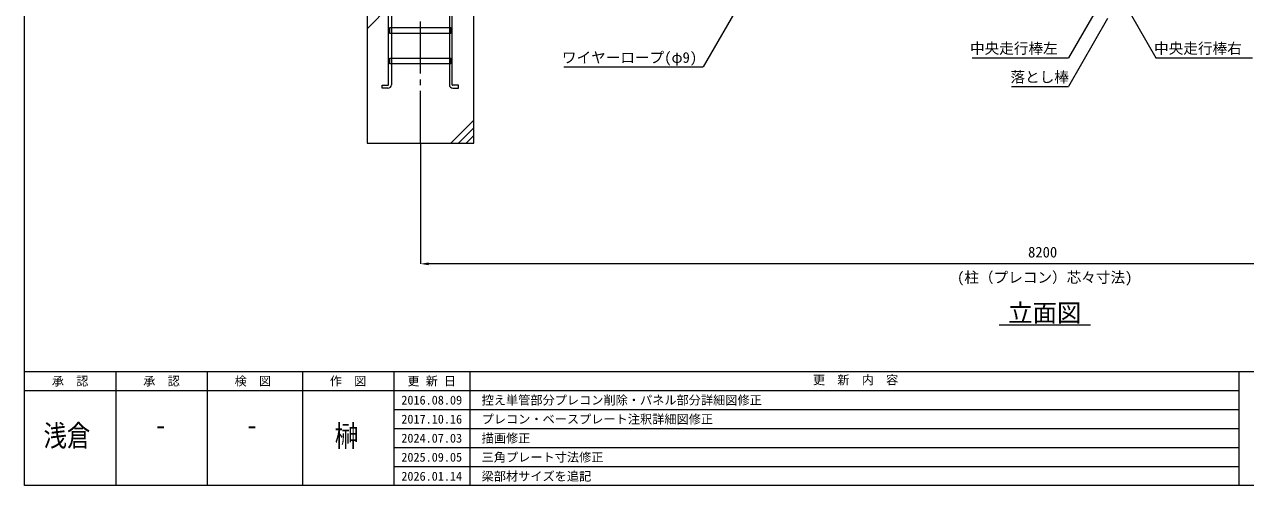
# Model space of a CAD drawing. Units: millimetres, scale not verified. Extents: x 14020 to 34145, y -14438 to 14438.
# Drawn here: x 14020 to 22038, y 562 to 3591 of the extents above; entities that cross this region are included whole.
import ezdxf
from ezdxf.enums import TextEntityAlignment as Align

# ---------------------------------------------------------------- set-up
doc = ezdxf.new("R2010")
doc.units = ezdxf.units.MM
doc.header["$LTSCALE"] = 38
doc.linetypes.add('CHAIN2', pattern=[12, 9, -1, 1, -1])
doc.linetypes.add('DASHED1', pattern=[1.8, 1.2, -0.6])
for name, color, linetype, lineweight in [('0-9_基礎工事用PCA小', 7, 'Continuous', 18), ('0-A_図面枠', 7, 'Continuous', 18), ('0-B_寸法', 3, 'Continuous', 18), ('1-3_通芯', 1, 'CHAIN2', 18), ('1-8_文字', 7, 'Continuous', 18)]:
    doc.layers.add(name, color=color, linetype=linetype, lineweight=lineweight)
doc.styles.add('ＭＳ ゴシック', font='')
doc.styles.get('ＭＳ ゴシック').set_extended_font_data('MS Gothic')

msp = doc.modelspace()

# ---------------------------------------------------------------- linework, layer by layer
at = {"layer": '0-9_基礎工事用PCA小'}
for p, q in [((16269.8, 3562.5), (16419.8, 3712.5)), ((16429.32, 3532.5), (16429.32, 3370.5)), ((16810.28, 3532.5), (16810.28, 3370.5)), ((16429.32, 3332.5), (16429.32, 3195.5)), ((16810.28, 3332.5), (16810.28, 3195.5)), ((16969.8, 2962.5), (16819.8, 2812.5)), ((16969.8, 2912.5), (16869.8, 2812.5)), ((16969.8, 2862.5), (16919.8, 2812.5))]:
    msp.add_line(p, q, dxfattribs=at)
at = {"layer": '0-9_基礎工事用PCA小', "color": 4, "linetype": 'DASHED1', "lineweight": 9}
for p, q in [((16429.32, 3570.5), (16429.32, 3532.5)), ((16810.28, 3570.5), (16810.28, 3532.5)), ((16429.32, 3370.5), (16429.32, 3332.5)), ((16810.28, 3370.5), (16810.28, 3332.5))]:
    msp.add_line(p, q, dxfattribs=at)
at = {"layer": '0-9_基礎工事用PCA小'}
for points in [[(16410.27, 3195.55), (16410.27, 3772.5), (16429.32, 3772.5), (16429.32, 3570.5)], [(16829.33, 3195.55), (16829.33, 3772.5), (16810.28, 3772.5), (16810.28, 3570.5)], [(16406.33, 3172.5), (16369.33, 3172.5), (16369.33, 3191.55), (16406.28, 3191.55)], [(16833.28, 3172.5), (16870.27, 3172.5), (16870.27, 3191.55), (16833.32, 3191.55)]]:
    msp.add_lwpolyline(points, dxfattribs=at)
for points in [[(16269.8, 2812.5), (16969.8, 2812.5), (16969.8, 3712.5), (16269.8, 3712.5)], [(16419.8, 3570.5), (16819.8, 3570.5), (16819.8, 3532.5), (16419.8, 3532.5)], [(16419.8, 3370.5), (16819.8, 3370.5), (16819.8, 3332.5), (16419.8, 3332.5)]]:
    msp.add_lwpolyline(points, close=True, dxfattribs=at)
for centre, radius, start, end in [((16406.28, 3195.55), 4, 270, 0), ((16406.33, 3195.5), 23, 270, 0), ((16833.28, 3195.5), 23, 180, 270), ((16833.32, 3195.55), 4, 180, 270)]:
    msp.add_arc(centre, radius, start, end, dxfattribs=at)
at = {"layer": '0-A_図面枠'}
for p, q in [((14019.8, 1312.5), (34144.8, 1312.5)), ((14619.8, 1312.5), (14619.8, 562.5)), ((15219.8, 1312.5), (15219.8, 562.5)), ((15844.8, 1312.5), (15844.8, 562.5)), ((16444.8, 1312.5), (16444.8, 562.5)), ((16944.8, 1312.5), (16944.8, 562.5)), ((21994.8, 1312.5), (21994.8, 562.5)), ((14019.8, 1187.5), (21994.8, 1187.5)), ((16444.8, 1062.5), (21994.8, 1062.5)), ((16444.8, 937.5), (21994.8, 937.5)), ((16444.8, 812.5), (21994.8, 812.5)), ((16444.8, 687.5), (21994.8, 687.5))]:
    msp.add_line(p, q, dxfattribs=at)
msp.add_lwpolyline([(14019.8, 14437.5), (34144.8, 14437.5), (34144.8, 562.5), (14019.8, 562.5)], close=True, dxfattribs=at)
at = {"layer": '0-B_寸法'}
for p, q in [((16619.8, 2811.5), (16619.8, 2018.05)), ((24764.8, 2019.05), (16674.8, 2019.05))]:
    msp.add_line(p, q, dxfattribs=at)
at = {"layer": '0-B_寸法', "color": 91}
msp.add_solid([(16674.8, 2028.2), (16619.8, 2019.05), (16674.8, 2009.88)], dxfattribs=at)
at = {"layer": '1-3_通芯'}
msp.add_line((16619.8, 2812.5), (16619.8, 4724.5), dxfattribs=at)
at = {"layer": '1-8_文字'}
for p, q in [((21132.75, 3817.32), (20875.83, 3372.32)), ((21192.85, 3817.32), (21449.77, 3372.32)), ((18732.72, 3757.5), (18475.8, 3312.5)), ((21132.75, 3629.25), (20875.83, 3184.25)), ((20242.5, 3372.32), (20875.48, 3372.32)), ((20875.83, 3372.32), (20875.48, 3372.32)), ((21449.77, 3372.32), (21450.12, 3372.32)), ((21450.12, 3372.32), (22083.53, 3372.32)), ((17561.65, 3312.5), (18475.45, 3312.5)), ((18475.8, 3312.5), (18475.45, 3312.5)), ((20500.33, 3184.25), (20875.48, 3184.25)), ((20875.83, 3184.25), (20875.48, 3184.25)), ((20419.8, 1619.05), (21019.8, 1619.05))]:
    msp.add_line(p, q, dxfattribs=at)

# ---------------------------------------------------------------- texts
at = {"layer": '0-A_図面枠', "style": 'ＭＳ ゴシック'}
for s, p in [('承\u3000認', (14199.8, 1202)), ('承\u3000認', (14799.8, 1202)), ('検\u3000図', (15399.8, 1202)), ('作\u3000図', (16024.8, 1202)), ('更 新 日', (16534.8, 1202)), ('更\u3000新\u3000内\u3000容', (19197.42, 1209.67)), ('2016.08.09', (16494.8, 1077)), ('控え単管部分プレコン削除・パネル部分詳細図修正', (17022, 1077)), ('2017.10.16', (16494.8, 952)), ('プレコン・ベースプレート注釈詳細図修正', (17022, 952)), ('2024.07.03', (16494.8, 827)), ('描画修正', (17022, 827)), ('2025.09.05', (16494.8, 702)), ('三角プレート寸法修正 ', (17022, 702)), ('2026.01.14', (16494.8, 577)), ('梁部材サイズを追記', (17022, 577))]:
    msp.add_text(s, height=58.65, dxfattribs=at).set_placement(p, align=Align.BOTTOM_LEFT)
at = {"layer": '0-A_図面枠', "style": 'ＭＳ ゴシック', "width": 0.8}
for s, p in [('浅倉', (14145.25, 777.83)), ('榊', (16057.52, 776.12)), ('-', (14876.17, 848.98)), ('-', (15476.17, 848.98))]:
    msp.add_text(s, height=140.8, dxfattribs=at).set_placement(p, align=Align.BOTTOM_LEFT)
at = {"layer": '0-B_寸法', "style": 'ＭＳ ゴシック'}
for s, p in [('8200', (20610.07, 2039.45)), ('(柱（プレコン）芯々寸法)', (20143.8, 1873.45))]:
    msp.add_text(s, height=70.38, dxfattribs=at).set_placement(p, align=Align.BOTTOM_LEFT)
at = {"layer": '1-8_文字', "style": 'ＭＳ ゴシック'}
for s, height, p in [('中央走行棒左', 70.38, (20228.88, 3377.72)), ('中央走行棒右', 70.38, (21437.5, 3377.72)), ('ワイヤーロープ(φ9)', 70.38, (17548.88, 3317.9)), ('落とし棒', 70.38, (20494.35, 3189.65)), ('立面図', 117.3, (20479.8, 1603.05))]:
    msp.add_text(s, height=height, dxfattribs=at).set_placement(p, align=Align.BOTTOM_LEFT)

doc.saveas('drawing.dxf')
